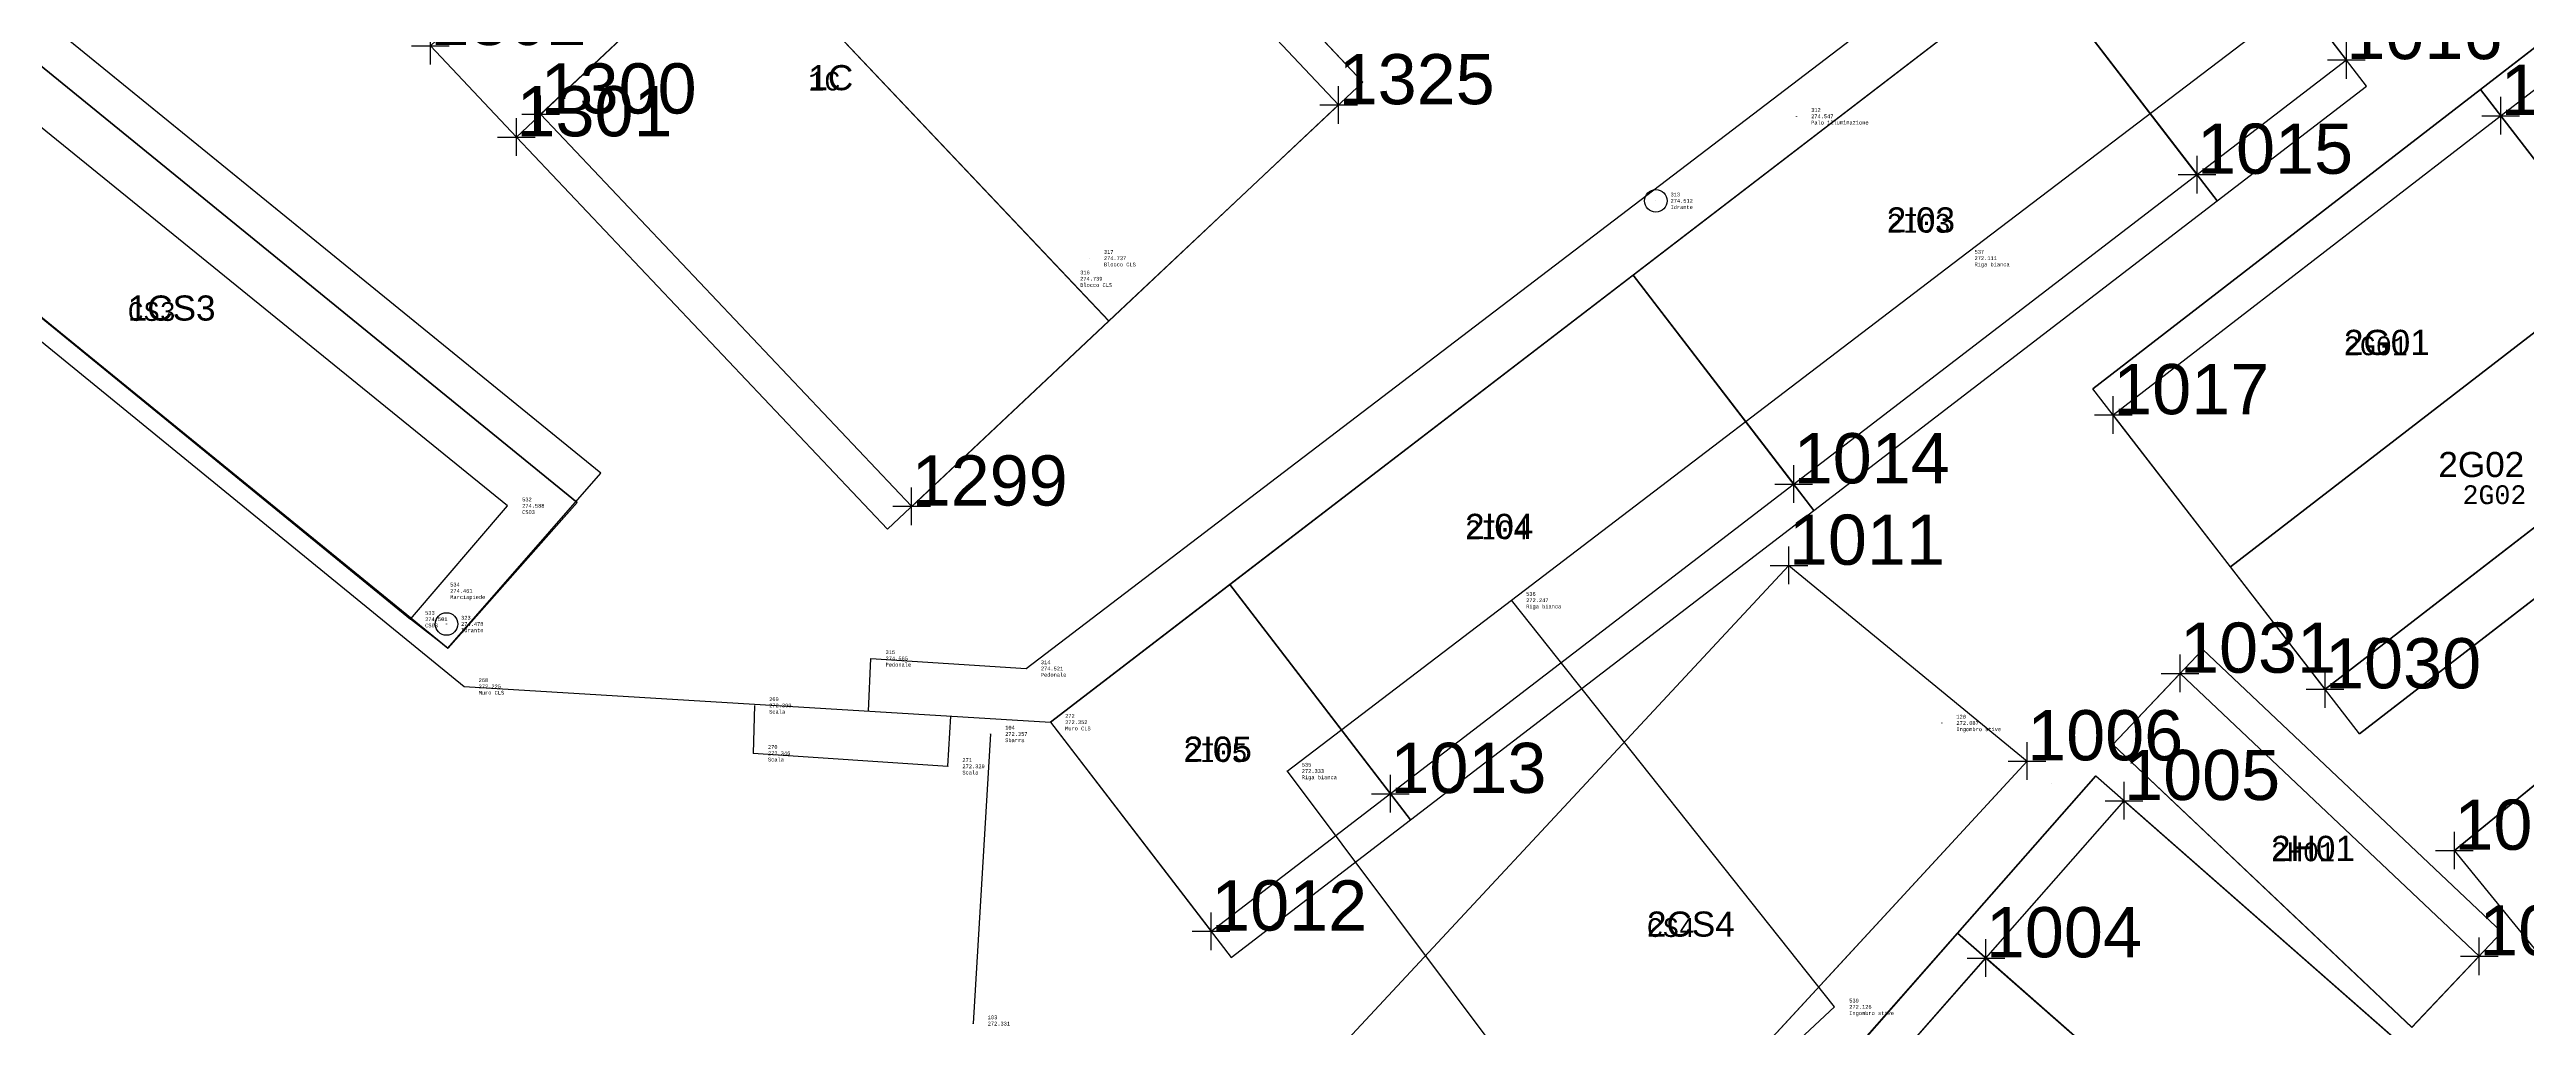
# Model space of a CAD drawing. Extents: x -1000 to 923337, y -63322 to 323191.
# Drawn here: x 142833 to 208588, y 56506 to 82481 of the extents above; entities that cross this region are included whole.
import ezdxf
from ezdxf.enums import TextEntityAlignment as Align

# ---------------------------------------------------------------- set-up
doc = ezdxf.new("R2010")
doc.units = 0
doc.header["$PDMODE"] = 35
doc.header["$PDSIZE"] = 1
for name, color, linetype in [('punti tracciati', 7, 'Continuous'), ('WF nome aree GPS', 7, 'Continuous'), ('WF nuovi punti', 6, 'Continuous'), ('WF_ingombro_stive_2', 1, 'Continuous'), ('WF_lato_di_accesso', 40, 'Continuous'), ('WF_linee_di_costruzione', 30, 'Continuous'), ('WF_nome_aree_GPS', 7, 'Continuous'), ('WF_tracciatura', 30, 'Continuous')]:
    doc.layers.add(name, color=color, linetype=linetype)
for name, color, linetype, lineweight in [('WF ingombro stive 2', 1, 'Continuous', 30), ('WF lato di accesso', 40, 'Continuous', 30), ('WF linee di costruzione', 30, 'Continuous', 30), ('WF piazzole', 6, 'Continuous', 30), ('WF tracciatura', 30, 'Continuous', 30)]:
    doc.layers.add(name, color=color, linetype=linetype, lineweight=lineweight)
doc.layers.add('WF_piazzole', color=6, linetype='Continuous', plot=False)
doc.styles.add('FONTSTYLE_1', font='arial.ttf', dxfattribs={"height": 0.2})
doc.styles.add('FONTSTYLE_2', font='arial.ttf', dxfattribs={"height": 0.2})
doc.styles.get("Standard").update_dxf_attribs({"font": 'consola.ttf', "height": 500})

# ---------------------------------------------------------------- blocks, each defined once
blk = doc.blocks.new('rilievo 2')
at = {"color": 8}
for p, q in [((228525, -506247), (244998, -519666)), ((244998, -519666), (241572, -523535)), ((241572, -523535), (240576, -522767, 2510))]:
    blk.add_line(p, q, dxfattribs=at)
for points in [[(161648, -448828, 1954), (186863, -479531, 1078), (241997, -524553, 234), (257566, -525503, 360), (287808, -502280, 2651), (311879, -483968, 2683), (320954, -477001, -331), (327105, -472296, -331), (335070, -466036, 2080), (354649, -449578, 2133), (314683, -397379, 2207), (310635, -400536, 2212), (303510, -391107, 2143), (295063, -397138, 2335), (271429, -369482, 1692), (264211, -374625, 1649), (263130, -375375, 1675), (222048, -404916, 2809)], [(252733, -525208, 321), (252800, -523809, 2574), (256922, -524079, 2529), (299863, -491302, 2611), (299017, -490184, 2014), (299264, -489052, 2014), (304821, -485049, 1996)], [(263848, -526800, 341), (269805, -522264, 256), (281709, -513178, 120), (289643, -507136, -24)], [(249709, -525060, 398), (249677, -526329, 354), (254840, -526675, 338), (254921, -525342, 339)], [(255975, -525816, 366), (255511, -533509, 340)]]:
    blk.add_polyline3d(points, dxfattribs=at)
at = {"color": 1}
blk.add_polyline3d([(229195, -508432, 2576), (226653, -511395, 2526), (240576, -522767, 2510), (243152, -519755, 2596)], close=True, dxfattribs=at)
blk.add_polyline3d([(263848, -526800, 341), (272583, -538471, 232), (278382, -533064, 135), (269805, -522264, 256)], dxfattribs=at)
for centre in [(273638, -511656, 2520), (241531, -522895, 2487)]:
    blk.add_circle(centre, 300, dxfattribs=at)
at = {"color": 8}
for p in [(277371, -509411, 2556), (273638, -511656, 2520), (258596, -513181, 2745), (281709, -513178, 120), (257965, -513725, 2748), (243152, -519755, 2596), (241241, -522016, 2470), (269805, -522264, 256), (240576, -522767, 2510), (241531, -522895, 2487), (252800, -523809, 2574), (241997, -524553, 234), (256922, -524079, 2529), (249709, -525060, 398), (255975, -525816, 366), (257566, -525503, 360), (281227, -525524, 95), (249677, -526329, 354), (254840, -526675, 338), (263848, -526800, 341), (278382, -533064, 135), (255511, -533509, 340)]:
    blk.add_point(p, dxfattribs=at)
for s, p in [('312', (277760, -509244, 2556)), ('274.547', (277760, -509411, 2556)), ('Palo illuminazione', (277760, -509578, 2556)), ('313', (274027, -511489, 2520)), ('274.512', (274027, -511656, 2520)), ('Idrante', (274027, -511822, 2520)), ('316', (258354, -513558, 2748)), ('317', (258985, -513014, 2745)), ('274.737', (258985, -513181, 2745)), ('Blocco CLS', (258985, -513347, 2745)), ('537', (282098, -513011, 120)), ('272.111', (282098, -513178, 120)), ('Riga bianca', (282098, -513345, 120)), ('274.739', (258354, -513725, 2748)), ('Blocco CLS', (258354, -513892, 2748)), ('CS03', (243541, -519922, 2596)), ('532', (243541, -519588, 2596)), ('274.588', (243541, -519755, 2596)), ('534', (241630, -521849, 2470)), ('274.461', (241630, -522016, 2470)), ('536', (270194, -522097, 256)), ('533', (240965, -522600, 2510)), ('274.501', (240965, -522767, 2510)), ('Marciapiede', (241630, -522182, 2470)), ('323', (241920, -522728, 2487)), ('272.247', (270194, -522264, 256)), ('Riga bianca', (270194, -522430, 256)), ('CS03', (240965, -522934, 2510)), ('274.478', (241920, -522895, 2487)), ('Idrante', (241920, -523062, 2487)), ('315', (253189, -523642, 2574)), ('274.565', (253189, -523809, 2574)), ('Pedonale', (253189, -523976, 2574)), ('314', (257311, -523912, 2529)), ('274.521', (257311, -524079, 2529)), ('Muro CLS', (242386, -524720, 234)), ('268', (242386, -524386, 234)), ('272.225', (242386, -524553, 234)), ('Pedonale', (257311, -524245, 2529)), ('Scala', (250098, -525226, 398)), ('269', (250098, -524893, 398)), ('272.390', (250098, -525060, 398)), ('272', (257955, -525336, 360)), ('120', (281616, -525357, 95)), ('Sbarra', (256364, -525983, 366)), ('104', (256364, -525649, 366)), ('272.357', (256364, -525816, 366)), ('Muro CLS', (257955, -525670, 360)), ('272.352', (257955, -525503, 360)), ('272.087', (281616, -525524, 95)), ('Ingombro stive', (281616, -525691, 95)), ('Scala', (250066, -526496, 354)), ('270', (250066, -526162, 354)), ('272.346', (250066, -526329, 354)), ('271', (255228, -526508, 338)), ('272.329', (255228, -526675, 338)), ('535', (264237, -526633, 341)), ('Scala', (255228, -526842, 338)), ('272.333', (264237, -526800, 341)), ('Riga bianca', (264237, -526967, 341)), ('539', (278771, -532898, 135)), ('272.126', (278771, -533064, 135)), ('Ingombro stive', (278771, -533231, 135)), ('103', (255900, -533342, 340)), ('272.331', (255900, -533509, 340))]:
    blk.add_text(s, height=100, dxfattribs=at).set_placement(p, align=Align.MIDDLE_LEFT)
blk = doc.blocks.new('Croce___ATS')
at = {"color": 0}
for p, q in [((-0.5, 0), (0.5, 0)), ((0, -0.5), (0, 0.5))]:
    blk.add_line(p, q, dxfattribs=at)
blk = doc.blocks.new('T_P_12')
at = {"color": 7}
blk.add_point((0, 0), dxfattribs=at)
blk.add_blockref('Croce___ATS', (0, 0), dxfattribs=at)
at = {"color": 7, "insert": (0, 0), "char_height": 1.3333, "attachment_point": 7, "style": 'FONTSTYLE_1'}
blk.add_mtext('1004', dxfattribs=at)
blk = doc.blocks.new('T_P_13')
at = {"color": 7}
blk.add_point((0, 0), dxfattribs=at)
blk.add_blockref('Croce___ATS', (0, 0), dxfattribs=at)
at = {"color": 7, "insert": (0, 0), "char_height": 1.3333, "attachment_point": 7, "style": 'FONTSTYLE_1'}
blk.add_mtext('1005', dxfattribs=at)
blk = doc.blocks.new('T_P_14')
at = {"color": 7}
blk.add_point((0, 0), dxfattribs=at)
blk.add_blockref('Croce___ATS', (0, 0), dxfattribs=at)
at = {"color": 7, "insert": (0, 0), "char_height": 1.3333, "attachment_point": 7, "style": 'FONTSTYLE_1'}
blk.add_mtext('1006', dxfattribs=at)
blk = doc.blocks.new('T_P_17')
at = {"color": 7}
blk.add_point((0, 0), dxfattribs=at)
blk.add_blockref('Croce___ATS', (0, 0), dxfattribs=at)
at = {"color": 7, "insert": (0, 0), "char_height": 1.3333, "attachment_point": 7, "style": 'FONTSTYLE_1'}
blk.add_mtext('1011', dxfattribs=at)
blk = doc.blocks.new('T_P_18')
at = {"color": 7}
blk.add_point((0, 0), dxfattribs=at)
blk.add_blockref('Croce___ATS', (0, 0), dxfattribs=at)
at = {"color": 7, "insert": (0, 0), "char_height": 1.3333, "attachment_point": 7, "style": 'FONTSTYLE_1'}
blk.add_mtext('1012', dxfattribs=at)
blk = doc.blocks.new('T_P_19')
at = {"color": 7}
blk.add_point((0, 0), dxfattribs=at)
blk.add_blockref('Croce___ATS', (0, 0), dxfattribs=at)
at = {"color": 7, "insert": (0, 0), "char_height": 1.3333, "attachment_point": 7, "style": 'FONTSTYLE_1'}
blk.add_mtext('1013', dxfattribs=at)
blk = doc.blocks.new('T_P_20')
at = {"color": 7}
blk.add_point((0, 0), dxfattribs=at)
blk.add_blockref('Croce___ATS', (0, 0), dxfattribs=at)
at = {"color": 7, "insert": (0, 0), "char_height": 1.3333, "attachment_point": 7, "style": 'FONTSTYLE_1'}
blk.add_mtext('1014', dxfattribs=at)
blk = doc.blocks.new('T_P_21')
at = {"color": 7}
blk.add_point((0, 0), dxfattribs=at)
blk.add_blockref('Croce___ATS', (0, 0), dxfattribs=at)
at = {"color": 7, "insert": (0, 0), "char_height": 1.3333, "attachment_point": 7, "style": 'FONTSTYLE_1'}
blk.add_mtext('1015', dxfattribs=at)
blk = doc.blocks.new('T_P_22')
at = {"color": 7}
blk.add_point((0, 0), dxfattribs=at)
blk.add_blockref('Croce___ATS', (0, 0), dxfattribs=at)
at = {"color": 7, "insert": (0, 0), "char_height": 1.3333, "attachment_point": 7, "style": 'FONTSTYLE_1'}
blk.add_mtext('1016', dxfattribs=at)
blk = doc.blocks.new('T_P_23')
at = {"color": 7}
blk.add_point((0, 0), dxfattribs=at)
blk.add_blockref('Croce___ATS', (0, 0), dxfattribs=at)
at = {"color": 7, "insert": (0, 0), "char_height": 1.3333, "attachment_point": 7, "style": 'FONTSTYLE_1'}
blk.add_mtext('1017', dxfattribs=at)
blk = doc.blocks.new('T_P_24')
at = {"color": 7}
blk.add_point((0, 0), dxfattribs=at)
blk.add_blockref('Croce___ATS', (0, 0), dxfattribs=at)
at = {"color": 7, "insert": (0, 0), "char_height": 1.3333, "attachment_point": 7, "style": 'FONTSTYLE_1'}
blk.add_mtext('1018', dxfattribs=at)
blk = doc.blocks.new('T_P_36')
at = {"color": 7}
blk.add_point((0, 0), dxfattribs=at)
blk.add_blockref('Croce___ATS', (0, 0), dxfattribs=at)
at = {"color": 7, "insert": (0, 0), "char_height": 1.3333, "attachment_point": 7, "style": 'FONTSTYLE_1'}
blk.add_mtext('1030', dxfattribs=at)
blk = doc.blocks.new('T_P_37')
at = {"color": 7}
blk.add_point((0, 0), dxfattribs=at)
blk.add_blockref('Croce___ATS', (0, 0), dxfattribs=at)
at = {"color": 7, "insert": (0, 0), "char_height": 1.3333, "attachment_point": 7, "style": 'FONTSTYLE_1'}
blk.add_mtext('1031', dxfattribs=at)
blk = doc.blocks.new('T_P_38')
at = {"color": 7}
blk.add_point((0, 0), dxfattribs=at)
blk.add_blockref('Croce___ATS', (0, 0), dxfattribs=at)
at = {"color": 7, "insert": (0, 0), "char_height": 1.3333, "attachment_point": 7, "style": 'FONTSTYLE_1'}
blk.add_mtext('1032', dxfattribs=at)
blk = doc.blocks.new('T_P_39')
at = {"color": 7}
blk.add_point((0, 0), dxfattribs=at)
blk.add_blockref('Croce___ATS', (0, 0), dxfattribs=at)
at = {"color": 7, "insert": (0, 0), "char_height": 1.3333, "attachment_point": 7, "style": 'FONTSTYLE_1'}
blk.add_mtext('1033', dxfattribs=at)
blk = doc.blocks.new('T_P_302')
at = {"color": 7}
blk.add_point((0, 0), dxfattribs=at)
blk.add_blockref('Croce___ATS', (0, 0), dxfattribs=at)
at = {"color": 7, "insert": (0, 0), "char_height": 1.3333, "attachment_point": 7, "style": 'FONTSTYLE_1'}
blk.add_mtext('1299', dxfattribs=at)
blk = doc.blocks.new('T_P_303')
at = {"color": 7}
blk.add_point((0, 0), dxfattribs=at)
blk.add_blockref('Croce___ATS', (0, 0), dxfattribs=at)
at = {"color": 7, "insert": (0, 0), "char_height": 1.3333, "attachment_point": 7, "style": 'FONTSTYLE_1'}
blk.add_mtext('1300', dxfattribs=at)
blk = doc.blocks.new('T_P_304')
at = {"color": 7}
blk.add_point((0, 0), dxfattribs=at)
blk.add_blockref('Croce___ATS', (0, 0), dxfattribs=at)
at = {"color": 7, "insert": (0, 0), "char_height": 1.3333, "attachment_point": 7, "style": 'FONTSTYLE_1'}
blk.add_mtext('1301', dxfattribs=at)
blk = doc.blocks.new('T_P_305')
at = {"color": 7}
blk.add_point((0, 0), dxfattribs=at)
blk.add_blockref('Croce___ATS', (0, 0), dxfattribs=at)
at = {"color": 7, "insert": (0, 0), "char_height": 1.3333, "attachment_point": 7, "style": 'FONTSTYLE_1'}
blk.add_mtext('1302', dxfattribs=at)
blk = doc.blocks.new('T_P_328')
at = {"color": 7}
blk.add_point((0, 0), dxfattribs=at)
blk.add_blockref('Croce___ATS', (0, 0), dxfattribs=at)
at = {"color": 7, "insert": (0, 0), "char_height": 1.3333, "attachment_point": 7, "style": 'FONTSTYLE_1'}
blk.add_mtext('1325', dxfattribs=at)
blk = doc.blocks.new('punti tracciatura 2')
at = {"layer": 'WF_ingombro_stive_2', "ltscale": 0.5}
for p, q in [((1346536.273, -3475.728, 272.293), (1346558.876, -3495.58, 272.293)), ((1346532.602, -3479.904, 272.293), (1346555.206, -3499.756, 272.293)), ((1346555.206, -3499.756, 272.293), (1346532.602, -3479.904, 272.293))]:
    blk.add_line(p, q, dxfattribs=at)
at = {"layer": 'WF_ingombro_stive_2', "ltscale": 0.5, "flags": 128}
for points, elevation in [([(1346505.601, -3446.807), (1346499.471, -3452.573), (1346509.322, -3462.986), (1346515.421, -3457.248)], 274.866), ([(1346556.56, -3449.587), (1346559.678, -3453.624), (1346549.39, -3461.571), (1346546.272, -3457.534)], 271.98), ([(1346542.175, -3456.05), (1346537.912, -3450.498), (1346533.946, -3453.543), (1346538.209, -3459.095)], 272.352), ([(1346497.909, -3454.042), (1346493.595, -3458.1), (1346491.31, -3455.674), (1346495.623, -3451.614), (1346497.906, -3454.044)], 274.836), ([(1346504.088, -3467.909), (1346509.322, -3462.986), (1346499.471, -3452.573), (1346494.235, -3457.494)], 274.866), ([(1346538.209, -3459.095), (1346533.946, -3453.543), (1346523.239, -3461.765), (1346527.502, -3467.317)], 272.352), ([(1346546.272, -3457.534), (1346549.39, -3461.571), (1346539.102, -3469.518), (1346535.984, -3465.481)], 271.98), ([(1346527.502, -3467.317), (1346523.239, -3461.765), (1346512.531, -3469.988), (1346516.795, -3475.54)], 272.352), ([(1346516.795, -3475.54), (1346512.531, -3469.988), (1346507.773, -3473.642), (1346512.036, -3479.194)], 272.352), ([(1346545.7, -3479.856), (1346543.914, -3481.746), (1346535.972, -3474.236), (1346537.758, -3472.347)], 269.842)]:
    blk.add_lwpolyline(points, dxfattribs=dict(at, elevation=elevation))
for points, elevation in [([(1346549.39, -3461.571), (1346551.896, -3464.815), (1346541.608, -3472.762), (1346539.102, -3469.518)], 271.98), ([(1346555.108, -3468.824), (1346557.702, -3471.999), (1346547.635, -3480.224), (1346545.041, -3477.049)], 271.875)]:
    blk.add_lwpolyline(points, close=True, dxfattribs=dict(at, elevation=elevation))
at = {"layer": 'WF_lato_di_accesso', "ltscale": 0.5}
for p, q in [((1346495.205, -3467.805, 271.991), (1346478.731, -3454.386, 271.991)), ((1346491.31, -3455.674, 274.836), (1346493.595, -3458.1, 274.866)), ((1346541.608, -3472.762, 271.98), (1346551.896, -3464.815, 271.98)), ((1346555.108, -3468.824, 271.875), (1346545.041, -3477.049, 271.875)), ((1346518.685, -3490.959, 271.991), (1346533.7, -3474.674, 271.991))]:
    blk.add_line(p, q, dxfattribs=at)
at = {"layer": 'WF_linee_di_costruzione', "ltscale": 0.5}
blk.add_line((1346515.421, -3457.248, 274.866), (1346505.601, -3446.807, 274.866), dxfattribs=at)
at = {"layer": 'WF_piazzole', "ltscale": 0.5, "elevation": 271.991, "flags": 128}
for points in [[(1346478.731, -3454.386), (1346475.426, -3458.363), (1346491.778, -3471.674), (1346495.204, -3467.805)], [(1346512.677, -3485.271), (1346527.374, -3469.479), (1346533.7, -3474.674), (1346518.685, -3490.959)]]:
    blk.add_lwpolyline(points, close=True, dxfattribs=at)
at = {"layer": 'WF_tracciatura', "ltscale": 0.5}
for p, q in [((1346535.984, -3465.481, 271.98), (1346577.137, -3433.693, 271.98)), ((1346512.036, -3479.194, 272.352), (1346542.175, -3456.05, 272.352)), ((1346494.235, -3457.494, 274.866), (1346504.086, -3467.907, 274.866)), ((1346545.7, -3479.856, 269.842), (1346537.758, -3472.347, 269.842)), ((1346532.604, -3479.905, 272.293), (1346536.273, -3475.728, 272.293)), ((1346527.561, -3485.643, 272.293), (1346532.602, -3479.904, 272.293))]:
    blk.add_line(p, q, dxfattribs=at)
at = {"color": 7}
for name, p in [('T_P_305', (1346491.31, -3455.674, 274.836)), ('T_P_22', (1346542.175, -3456.05, 272.352)), ('T_P_328', (1346515.421, -3457.248, 274.866)), ('T_P_304', (1346493.595, -3458.1, 274.836)), ('T_P_303', (1346494.235, -3457.494, 274.866)), ('T_P_24', (1346546.272, -3457.534, 271.98)), ('T_P_21', (1346538.209, -3459.095, 272.352)), ('T_P_23', (1346535.984, -3465.481, 271.98)), ('T_P_302', (1346504.086, -3467.907, 274.866)), ('T_P_20', (1346527.502, -3467.317, 272.352)), ('T_P_17', (1346527.374, -3469.479, 271.991)), ('T_P_37', (1346537.758, -3472.347, 269.842)), ('T_P_36', (1346541.608, -3472.762, 271.98)), ('T_P_14', (1346533.7, -3474.674, 271.991)), ('T_P_19', (1346516.795, -3475.54, 272.352)), ('T_P_13', (1346536.273, -3475.728, 272.293)), ('T_P_39', (1346545.041, -3477.049, 271.875)), ('T_P_18', (1346512.036, -3479.194, 272.352)), ('T_P_12', (1346532.604, -3479.905, 272.293)), ('T_P_38', (1346545.7, -3479.856, 269.842))]:
    blk.add_blockref(name, p, dxfattribs=at)
at = {"layer": 'WF_nome_aree_GPS', "char_height": 0.6667, "attachment_point": 7, "style": 'FONTSTYLE_2'}
for s, insert in [('1C', (1346501.346, -3456.865, 271.943)), ('2I03', (1346529.973, -3460.643, 271.943)), ('1CS3', (1346483.277, -3462.984, 271.087)), ('2G01', (1346542.11, -3463.896, 271.931)), ('2G02', (1346544.617, -3467.14, 271.931)), ('2I04', (1346518.78, -3468.783, 271.943)), ('2I05', (1346511.306, -3474.7, 271.943)), ('2H01', (1346540.176, -3477.335, 269.793)), ('2CS4', (1346523.607, -3479.346, 271.943))]:
    blk.add_mtext(s, dxfattribs=dict(at, insert=insert))

msp = doc.modelspace()

# ---------------------------------------------------------------- linework, layer by layer
at = {"layer": 'WF ingombro stive 2'}
for points, elevation in [([(161102.7, 85683.4), (170953.7, 75270.8), (177694.8, 81611), (167874.5, 92052.7)], 2875), ([(217654, 89366), (221310.2, 84632.8), (211022.1, 76685.8), (207365.9, 81419)], -11.3), ([(200377.9, 78462.4), (204343.5, 81507.7), (199543.7, 87758.3), (195578, 84713)], 360.1), ([(165078.1, 69744.1), (170953.7, 75270.8), (161102.7, 85683.4), (155227.3, 80156.5)], 2875), ([(189670.6, 70240.3), (200377.9, 78462.4), (195578, 84713), (184870.7, 76490.9)], 360.1), ([(207365.9, 81419), (211022.1, 76685.8), (200734, 68738.8), (197077.8, 73472)], -11.3), ([(178963.3, 62018.1), (189670.6, 70240.3), (184870.7, 76490.9), (174163.5, 68268.7)], 360.1), ([(211022.1, 76685.8), (214445.4, 72254), (204157.3, 64307), (200734, 68738.8)], -11.3), ([(216740.2, 69432.5), (219334.4, 66257.6), (209267.6, 58032), (206673.4, 61206.9)], -116.1), ([(174204.5, 58363.8), (178963.3, 62018.1), (174163.5, 68268.7), (169404.7, 64614.4)], 360.1), ([(199995.6, 66549.5), (207937.4, 59040), (205545.8, 56510.8), (197604, 64020.3)], -2149.3), ([(193484.2, 59011.8), (197154.1, 63188.1), (220508.1, 42676.5), (216838.2, 38500.2)], 302), ([(188441.9, 53272.9), (193484.2, 59011.8), (216838.2, 38500.2), (211796.2, 32761.7)], 302)]:
    msp.add_lwpolyline(points, close=True, dxfattribs=dict(at, elevation=elevation))
at = {"layer": 'WF ingombro stive 2', "elevation": 2844.4}
msp.add_lwpolyline([(159540.7, 84214.6), (155227.4, 80155.9), (152942.5, 82582.6), (157254.7, 86642.6), (159538.4, 84212.4)], dxfattribs=at)
at = {"layer": 'WF lato di accesso'}
for p, q in [((177695.2, 81611.4, 2875), (167874.5, 92052.7, 2875)), ((217654, 89366, -11.3), (207365.9, 81419, -11.3)), ((157468.2, 71226), (140994.7, 84645.1)), ((152942.5, 82582.6, 2844.4), (155227.3, 80156.5, 2875)), ((207365.9, 81419, -11.3), (197077.8, 73472, -11.3)), ((200377.9, 78462.4, 360.1), (204343.5, 81507.7, 360.1)), ((155227.3, 80156.5, 2875), (165078.1, 69744.1, 2875)), ((189670.6, 70240.3, 360.1), (200377.9, 78462.4, 360.1)), ((204157.3, 64307, -11.3), (214445.4, 72254, -11.3)), ((178963.3, 62018.1, 360.1), (189670.6, 70240.3, 360.1)), ((216740.2, 69432.5, -116.1), (206673.4, 61206.9, -116.1)), ((207937.4, 59040, -2149.3), (199995.6, 66549.5, -2149.3)), ((180317.4, 47297.7), (195332.6, 63582.6)), ((197154.1, 63188.1, 302), (193484.2, 59011.8, 302)), ((174204.5, 58363.8, 360.1), (178963.3, 62018.1, 360.1)), ((193484.2, 59011.8, 302), (188441.9, 53272.9, 302))]:
    msp.add_line(p, q, dxfattribs=at)
at = {"layer": 'WF linee di costruzione'}
msp.add_line((177053.5, 81007.9, 2875), (167232.9, 91449.2, 2875), dxfattribs=at)
at = {"layer": 'WF nuovi punti'}
for p in [(156836, 70451), (189005.8, 68776.9), (153600.1, 67030.7, 2487), (195980.2, 62985.4)]:
    msp.add_point(p, dxfattribs=at)
at = {"layer": 'WF piazzole'}
msp.add_lwpolyline([(140994.6, 84645.3), (137057.9, 79893), (153410.6, 66582.5), (157467.6, 71226.3)], close=True, dxfattribs=at)
msp.add_lwpolyline([(174309, 52985), (189005.8, 68776.9), (195332.6, 63582.6), (180317.4, 47297.7), (174309, 52985)], dxfattribs=at)
at = {"layer": 'WF tracciatura'}
for p, q in [((197616.3, 72774.9, -11.3), (238768.8, 104562.9, -11.3)), ((173668, 59062.5, 360.1), (203807, 82206.4, 360.1)), ((155867.2, 80761.9, 2875), (165718, 70349.5, 2875)), ((207332.2, 58400, -2149.3), (199390.3, 65909.4, -2149.3)), ((179109.2, 41135.8, 302), (197905.3, 62528, 302))]:
    msp.add_line(p, q, dxfattribs=at)

# ---------------------------------------------------------------- block references
at = {"color": 251}
msp.add_blockref('rilievo 2', (-88161.4, 590117.4), dxfattribs=at)
at = {"layer": 'punti tracciati', "xscale": 1000, "yscale": 1000, "zscale": 1000}
msp.add_blockref('punti tracciatura 2', (-1346338367.3, 3538255.9, -271991), dxfattribs=at)

# ---------------------------------------------------------------- texts
at = {"layer": 'WF nome aree GPS'}
for s, p in [('1C', (162978.6, 81391.7, -48.8)), ('2I03', (191604.7, 77613.6, -48.8)), ('CS3', (144908.7, 75272.3, -904.8)), ('2G01', (203742.4, 74360.6, -60.1)), ('2G02', (206890.3, 70405.8, -60.1)), ('2I04', (180412.2, 69473.2, -48.8)), ('2I05', (172938.5, 63556.7, -48.8)), ('2H01', (201808.1, 60920.8, -2198.1)), ('CS4', (185238.9, 58910, -48.8))]:
    msp.add_text(s, height=500, dxfattribs=at).set_placement(p)

doc.saveas('drawing.dxf')
